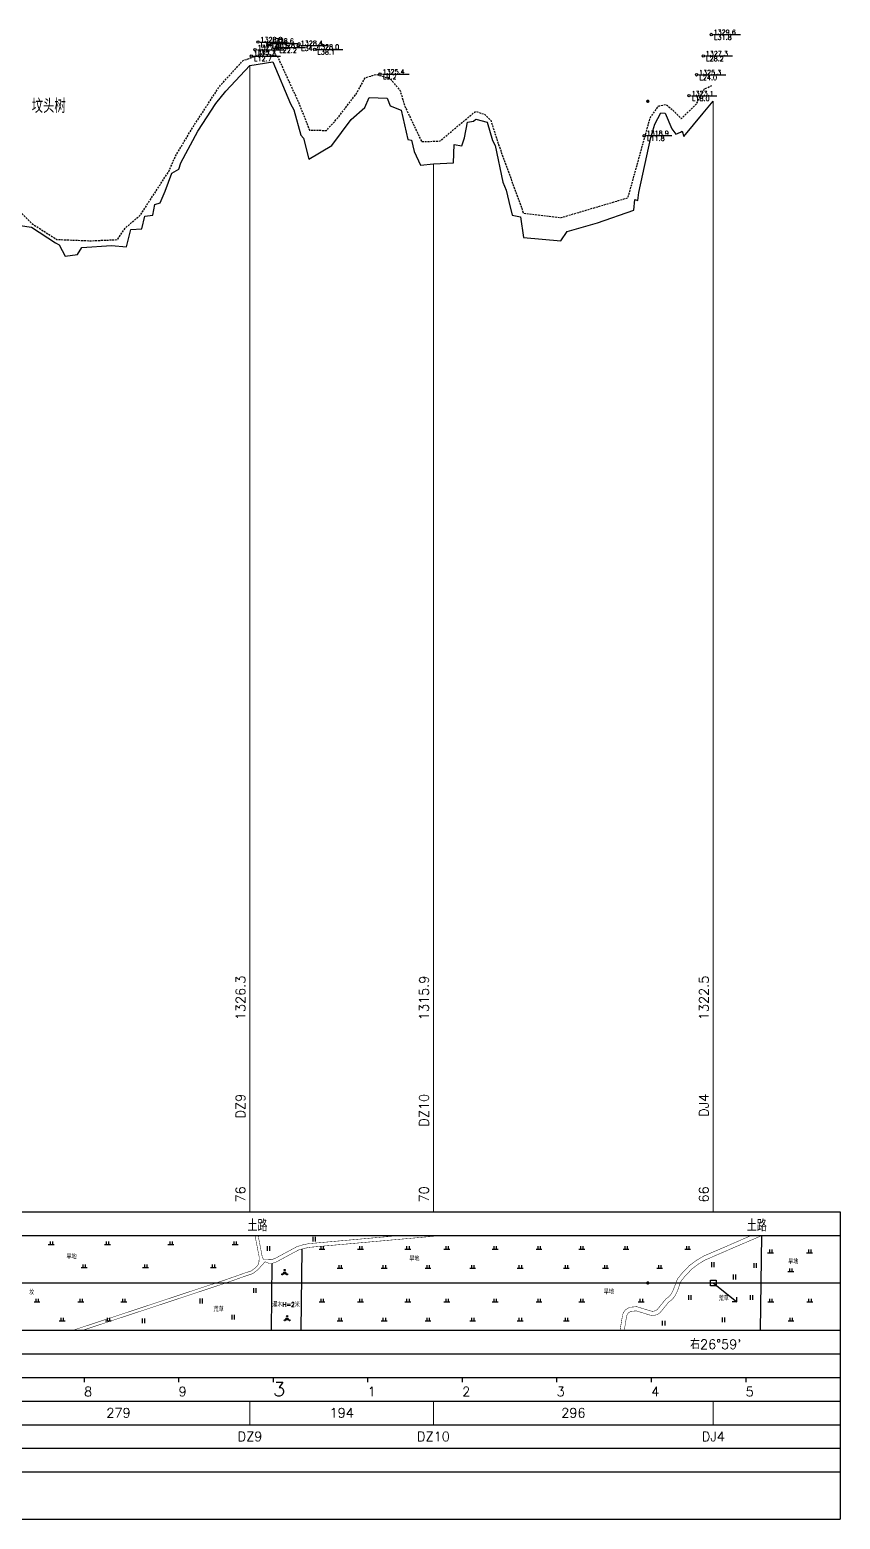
# Model space of a CAD drawing. Extents: x -45 to 720, y -50 to 366.
# Drawn here: x 548.5 to 720, y -50 to 265.1 of the extents above; entities that cross this region are included whole.
import ezdxf
from ezdxf.enums import TextEntityAlignment as Align

# ---------------------------------------------------------------- set-up
doc = ezdxf.new("R2010")
doc.units = 0
for name, pattern in [('X2', [10, 8, -2]), ('右边线', [4, 2, -1, 0, -1]), ('左边线', [3, 2, -1])]:
    doc.linetypes.add(name, pattern=pattern)
for name, color, linetype in [('DLDW', 11, 'Continuous'), ('DLSS', 2, 'Continuous'), ('中线', 1, 'Continuous'), ('交叉跨越', 4, 'Continuous'), ('危险点层', 7, 'Continuous'), ('图框', 7, 'Continuous'), ('左线', 2, '左边线'), ('标尺', 7, 'Continuous'), ('植被', 3, 'Continuous'), ('转角', 7, 'Continuous')]:
    doc.layers.add(name, color=color, linetype=linetype)
doc.layers.add('gps中层', color=1, linetype='Continuous', lineweight=100, plot=False)
doc.layers.add('杆塔层', color=1, linetype='Continuous', lineweight=0)
doc.styles.add('SEPECCN', font='txt1.shx', dxfattribs={"bigfont": 'hztxt1.shx'})
doc.styles.get("Standard").update_dxf_attribs({"font": 'txt1.shx', "bigfont": 'hztxt1.shx'})
doc.linetypes.add('1161', pattern='A,0,[149,AAA.SHX,S=0.15,R=0,X=0,Y=0],-1.6', length=1.6)

# ---------------------------------------------------------------- blocks, each defined once
blk = doc.blocks.new('gc119')
for p, q in [((-1.25, 0), (1.25, 0)), ((-0.5, 1.3), (-0.5, 0)), ((0.5, 1.3), (0.5, 0))]:
    blk.add_line(p, q)
blk = doc.blocks.new('gc121')
for p, q in [((-0.5, 0), (-0.5, 2)), ((0.5, 0), (0.5, 2))]:
    blk.add_line(p, q)
blk = doc.blocks.new('*U21')
at = {"linetype": 'Continuous'}
for points in [[(-0.25, 1.2), (-0.24, 1.12), (-0.24, 1.28)], [(-0.24, 1.28), (-0.2, 1.05), (-0.2, 1.35)], [(-0.2, 1.05), (-0.24, 1.28), (-0.24, 1.12)], [(-0.2, 1.35), (-0.15, 1), (-0.15, 1.4)], [(-0.15, 1), (-0.2, 1.35), (-0.2, 1.05)], [(-0.15, 1.4), (-0.08, 0.96), (-0.08, 1.44)], [(-0.08, 0.96), (-0.15, 1.4), (-0.15, 1)], [(-0.08, 1.44), (0, 0.95), (0, 1.45)], [(0, 0.95), (-0.08, 1.44), (-0.08, 0.96)], [(0, 1.45), (0.08, 0.96), (0.08, 1.44)], [(0.08, 0.96), (0, 1.45), (0, 0.95)], [(0.08, 1.44), (0.15, 1), (0.15, 1.4)], [(0.15, 1), (0.08, 1.44), (0.08, 0.96)], [(0.15, 1.4), (0.2, 1.05), (0.2, 1.35)], [(0.2, 1.05), (0.15, 1.4), (0.15, 1)], [(0.2, 1.35), (0.24, 1.12), (0.24, 1.28)], [(0.24, 1.12), (0.2, 1.35), (0.2, 1.05)], [(0.25, 1.2), (0.24, 1.28), (0.24, 1.12)]]:
    blk.add_solid(points, dxfattribs=at)
blk = doc.blocks.new('*U20')
at = {"linetype": 'Continuous'}
for points in [[(-0.76, -0.52), (-1.25, -0.6), (-0.75, -0.6)], [(-1.24, -0.52), (-1.25, -0.6), (-0.76, -0.52)], [(-1.25, -0.6), (-1.24, -0.68), (-0.75, -0.6)], [(-0.8, -0.45), (-1.24, -0.52), (-0.76, -0.52)], [(-1.2, -0.45), (-1.24, -0.52), (-0.8, -0.45)], [(-0.75, -0.6), (-1.24, -0.68), (-0.76, -0.68)], [(-1.24, -0.68), (-1.2, -0.75), (-0.76, -0.68)], [(-0.85, -0.4), (-1.2, -0.45), (-0.8, -0.45)], [(-1.15, -0.4), (-1.2, -0.45), (-0.85, -0.4)], [(-0.76, -0.68), (-1.2, -0.75), (-0.8, -0.75)], [(-1.2, -0.75), (-1.15, -0.8), (-0.8, -0.75)], [(-1.08, -0.36), (-1.15, -0.4), (-0.85, -0.4)], [(-0.8, -0.75), (-1.15, -0.8), (-0.85, -0.8)], [(-1.15, -0.8), (-1.08, -0.84), (-0.85, -0.8)], [(-1, -0.35), (-1.08, -0.36), (-0.92, -0.36)], [(-0.92, -0.36), (-1.08, -0.36), (-0.85, -0.4)], [(-0.85, -0.8), (-1.08, -0.84), (-0.92, -0.84)], [(-1.08, -0.84), (-1, -0.85), (-0.92, -0.84)], [(1.24, -0.52), (0.75, -0.6), (1.25, -0.6)], [(0.76, -0.52), (0.75, -0.6), (1.24, -0.52)], [(0.75, -0.6), (0.76, -0.68), (1.25, -0.6)], [(1.2, -0.45), (0.76, -0.52), (1.24, -0.52)], [(0.8, -0.45), (0.76, -0.52), (1.2, -0.45)], [(1.25, -0.6), (0.76, -0.68), (1.24, -0.68)], [(0.76, -0.68), (0.8, -0.75), (1.24, -0.68)], [(1.15, -0.4), (0.8, -0.45), (1.2, -0.45)], [(0.85, -0.4), (0.8, -0.45), (1.15, -0.4)], [(1.24, -0.68), (0.8, -0.75), (1.2, -0.75)], [(0.8, -0.75), (0.85, -0.8), (1.2, -0.75)], [(0.92, -0.36), (0.85, -0.4), (1.15, -0.4)], [(1.2, -0.75), (0.85, -0.8), (1.15, -0.8)], [(0.85, -0.8), (0.92, -0.84), (1.15, -0.8)], [(1, -0.35), (0.92, -0.36), (1.08, -0.36)], [(1.08, -0.36), (0.92, -0.36), (1.15, -0.4)], [(1.15, -0.8), (0.92, -0.84), (1.08, -0.84)], [(0.92, -0.84), (1, -0.85), (1.08, -0.84)]]:
    blk.add_solid(points, dxfattribs=at)
blk = doc.blocks.new('gc254')
h = blk.add_hatch(color=256)
edge = h.paths.add_edge_path()
edge.add_arc((0, 0), 0.5, 0, 360)
for centre, radius in [((0, 0), 0.5), ((0, 1.2), 0.25), ((-1, -0.6), 0.25), ((1, -0.6), 0.25)]:
    blk.add_circle(centre, radius)
at = {"linetype": 'Continuous'}
for name in ['*U21', '*U20']:
    blk.add_blockref(name, (0, 0), dxfattribs=at)
blk = doc.blocks.new('*U26', base_point=(657.38, 264.12))
at = {"layer": '危险点层', "color": 7}
blk.add_line((657.88, 264.12), (663.55, 264.12), dxfattribs=at)
blk.add_circle((657.38, 264.12), 0.25, dxfattribs=at)
blk.add_text('1329.6', height=1, dxfattribs=at).set_placement((657.88, 264.12))
blk.add_text('L31.8', height=1, dxfattribs=at).set_placement((657.98, 264.02), align=Align.TOP_LEFT)
blk = doc.blocks.new('*U27', base_point=(655.71, 259.59))
at = {"layer": '危险点层', "color": 7}
blk.add_line((656.21, 259.59), (661.87, 259.59), dxfattribs=at)
blk.add_circle((655.71, 259.59), 0.25, dxfattribs=at)
blk.add_text('1327.3', height=1, dxfattribs=at).set_placement((656.21, 259.59))
blk.add_text('L28.2', height=1, dxfattribs=at).set_placement((656.31, 259.49), align=Align.TOP_LEFT)
blk = doc.blocks.new('*U28', base_point=(654.29, 255.59))
at = {"layer": '危险点层', "color": 7}
blk.add_line((654.79, 255.59), (660.46, 255.59), dxfattribs=at)
blk.add_circle((654.29, 255.59), 0.25, dxfattribs=at)
blk.add_text('1325.3', height=1, dxfattribs=at).set_placement((654.79, 255.59))
blk.add_text('L24.0', height=1, dxfattribs=at).set_placement((654.89, 255.49), align=Align.TOP_LEFT)
blk = doc.blocks.new('*U29', base_point=(652.72, 251.16))
at = {"layer": '危险点层', "color": 7}
blk.add_line((653.22, 251.16), (658.55, 251.16), dxfattribs=at)
blk.add_circle((652.72, 251.16), 0.25, dxfattribs=at)
blk.add_text('1323.1', height=1, dxfattribs=at).set_placement((653.22, 251.16))
blk.add_text('L18.0', height=1, dxfattribs=at).set_placement((653.32, 251.06), align=Align.TOP_LEFT)
blk = doc.blocks.new('*U30', base_point=(643.2, 242.73))
at = {"layer": '危险点层', "color": 7}
blk.add_line((643.7, 242.73), (649.04, 242.73), dxfattribs=at)
blk.add_circle((643.2, 242.73), 0.25, dxfattribs=at)
blk.add_text('1318.9', height=1, dxfattribs=at).set_placement((643.7, 242.73))
blk.add_text('L11.8', height=1, dxfattribs=at).set_placement((643.8, 242.63), align=Align.TOP_LEFT)
blk = doc.blocks.new('*U31', base_point=(587.32, 255.75))
at = {"layer": '危险点层', "color": 7}
blk.add_line((587.82, 255.75), (593.48, 255.75), dxfattribs=at)
blk.add_circle((587.32, 255.75), 0.25, dxfattribs=at)
blk.add_text('1325.4', height=1, dxfattribs=at).set_placement((587.82, 255.75))
blk.add_text('L9.2', height=1, dxfattribs=at).set_placement((587.92, 255.65), align=Align.TOP_LEFT)
blk = doc.blocks.new('*U32', base_point=(573.45, 260.98))
at = {"layer": '危险点层', "color": 7}
blk.add_line((573.95, 260.98), (579.45, 260.98), dxfattribs=at)
blk.add_circle((573.45, 260.98), 0.25, dxfattribs=at)
blk.add_text('1328.0', height=1, dxfattribs=at).set_placement((573.95, 260.98))
blk.add_text('L38.1', height=1, dxfattribs=at).set_placement((574.05, 260.88), align=Align.TOP_LEFT)
blk = doc.blocks.new('*U33', base_point=(570.02, 261.79))
at = {"layer": '危险点层', "color": 7}
blk.add_line((570.52, 261.79), (576.18, 261.79), dxfattribs=at)
blk.add_circle((570.02, 261.79), 0.25, dxfattribs=at)
blk.add_text('1328.4', height=1, dxfattribs=at).set_placement((570.52, 261.79))
blk.add_text('L34.7', height=1, dxfattribs=at).set_placement((570.62, 261.69), align=Align.TOP_LEFT)
blk = doc.blocks.new('*U34', base_point=(565.38, 261.34))
at = {"layer": '危险点层', "color": 7}
blk.add_line((565.88, 261.34), (571.55, 261.34), dxfattribs=at)
blk.add_circle((565.38, 261.34), 0.25, dxfattribs=at)
blk.add_text('1328.2', height=1, dxfattribs=at).set_placement((565.88, 261.34))
blk.add_text('L22.2', height=1, dxfattribs=at).set_placement((565.98, 261.24), align=Align.TOP_LEFT)
blk = doc.blocks.new('*U35', base_point=(563.85, 262.24))
at = {"layer": '危险点层', "color": 7}
blk.add_line((564.35, 262.24), (570.02, 262.24), dxfattribs=at)
blk.add_circle((563.85, 262.24), 0.25, dxfattribs=at)
blk.add_text('1328.6', height=1, dxfattribs=at).set_placement((564.35, 262.24))
blk.add_text('L20.5', height=1, dxfattribs=at).set_placement((564.45, 262.14), align=Align.TOP_LEFT)
blk = doc.blocks.new('*U36', base_point=(561.47, 262.53))
at = {"layer": '危险点层', "color": 7}
blk.add_line((561.97, 262.53), (567.64, 262.53), dxfattribs=at)
blk.add_circle((561.47, 262.53), 0.25, dxfattribs=at)
blk.add_text('1328.8', height=1, dxfattribs=at).set_placement((561.97, 262.53))
blk.add_text('L34.2', height=1, dxfattribs=at).set_placement((562.07, 262.43), align=Align.TOP_LEFT)
blk = doc.blocks.new('*U37', base_point=(560.88, 260.89))
at = {"layer": '危险点层', "color": 7}
blk.add_line((561.38, 260.89), (567.04, 260.89), dxfattribs=at)
blk.add_circle((560.88, 260.89), 0.25, dxfattribs=at)
blk.add_text('1327.9', height=1, dxfattribs=at).set_placement((561.38, 260.89))
blk.add_text('L15.7', height=1, dxfattribs=at).set_placement((561.48, 260.79), align=Align.TOP_LEFT)
blk = doc.blocks.new('*U38', base_point=(560.06, 259.57))
at = {"layer": '危险点层', "color": 7}
blk.add_line((560.56, 259.57), (566.23, 259.57), dxfattribs=at)
blk.add_circle((560.06, 259.57), 0.25, dxfattribs=at)
blk.add_text('1327.3', height=1, dxfattribs=at).set_placement((560.56, 259.57))
blk.add_text('L12.7', height=1, dxfattribs=at).set_placement((560.66, 259.47), align=Align.TOP_LEFT)
blk = doc.blocks.new('yzj')
at = {"layer": '转角'}
for points in [[(-0.6, -0.6, 0), (-0.6, 0.6, 0), (0.6, 0.6, 0), (0.6, -0.6, 0), (-0.6, -0.6, 0)], [(0, 0, 0), (5, -4, 0), (5, -3, 0)], [(5, -4, 0), (4, -4, 0)]]:
    blk.add_polyline3d(points, dxfattribs=at)

msp = doc.modelspace()

# ---------------------------------------------------------------- linework, layer by layer
at = {"layer": 'DLSS', "linetype": 'X2', "const_width": 0.1, "flags": 128}
for points in [[(557.74, -10), (589.8, 0.6), (593.78, 2.01), (595.38, 2.53), (596.19, 3.14), (596.82, 3.8), (597, 4.36), (597.07, 5.4), (596.18, 10)], [(673.42, -10), (673.94, -6.83), (674.11, -6.33), (674.57, -5.68), (675.43, -5.16), (676.94, -5.03), (679.7, -5.89), (680.29, -6.03), (680.93, -5.9), (681.29, -5.64), (683.11, -3.4), (683.83, -2.87), (684.26, -2.3), (684.69, -1.48), (685.22, -0.02), (685.57, 0.83), (686.38, 1.87), (688.03, 3.61), (689.61, 4.79), (691.03, 5.63), (701.14, 10)]]:
    msp.add_lwpolyline(points, dxfattribs=at)
at = {"layer": 'DLSS', "linetype": 'Continuous', "const_width": 0.1, "flags": 128}
for points in [[(598.04, 4.88), (597.72, 5.44), (596.84, 10)], [(626.63, 10), (607.55, 8.3), (606.23, 8.03), (605.03, 7.66), (600.39, 5.16), (599.62, 4.91), (599.15, 4.9), (598.04, 4.88)], [(635.48, 10), (607.66, 7.52), (606.42, 7.26), (605.34, 6.93), (600.7, 4.44), (599.76, 4.12), (599.17, 4.11), (598.3, 4.47)], [(674.32, -10), (674.8, -7.05), (674.91, -6.74), (675.18, -6.34), (675.71, -6.02), (676.85, -5.92), (679.47, -6.74), (680.28, -6.93), (681.29, -6.73), (681.91, -6.28), (683.73, -4.04), (684.45, -3.51), (685.01, -2.78), (685.5, -1.84), (686.05, -0.33), (686.34, 0.39), (687.05, 1.29), (688.62, 2.95), (690.1, 4.06), (691.43, 4.85), (703.37, 10)], [(559.81, -10), (590.01, -0.02), (593.99, 1.39), (595.69, 1.95), (596.63, 2.65), (597.39, 3.46), (598.3, 4.47)]]:
    msp.add_lwpolyline(points, dxfattribs=at)
at = {"layer": 'gps中层', "color": 1, "linetype": 'Continuous'}
for centre in [(679.29, 250), (679.29, 250), (679.29, 0), (679.29, 0)]:
    msp.add_circle(centre, 0.1, dxfattribs=at)
at = {"layer": '中线', "color": 1, "linetype": 'Continuous'}
msp.add_lwpolyline([(546.48, 223.68), (548.9, 223.35), (553.94, 220.02), (554.75, 219.64), (556.03, 217.25), (558.62, 217.58), (559.53, 219.06), (565.84, 219.5), (568.97, 219.18), (569.92, 222.86), (572.21, 222.98), (572.89, 225.66), (574.54, 225.93), (575, 228.15), (576.1, 228.5), (577.17, 230.96), (578.6, 234.75), (580.09, 235.63), (580.46, 236.95), (584.07, 243.68), (587.9, 249.53), (590.02, 252.16), (595.11, 257.56), (599.94, 258.35), (603.68, 249.44), (604.37, 248.15), (605.87, 242.79), (606.44, 242.18), (607.59, 237.76), (612.41, 240.61), (616.49, 246.12), (619.44, 248.69), (620.32, 250.79), (624.13, 250.63), (624.8, 249.05), (627.11, 248.13), (628.49, 241.93), (629.26, 241.78), (629.88, 239.34), (631.21, 236.45), (633.93, 236.74), (638.15, 236.98), (638.34, 240.83), (639.93, 240.57), (640.47, 242.25), (641.15, 245.6), (642.39, 245.78), (642.9, 246.19), (645.32, 245.54), (646.42, 241.66), (647, 240.64), (648.61, 232.86), (649.32, 231.19), (649.9, 228.79), (650.6, 225.93), (652.37, 225.57), (652.95, 221.16), (660.89, 220.47), (662.22, 222.44), (668.65, 224.25), (676.36, 226.97), (676.53, 229.18), (677.18, 229.01), (677.41, 230.72), (679.9, 242.36), (680.76, 245.17), (682.06, 247.56), (682.95, 247.48), (684.4, 244.16), (685.22, 243.03), (686.18, 243.45), (686.57, 243.64), (686.91, 242.54), (691.02, 247.46), (693.15, 250)], dxfattribs=at)
at = {"layer": '图框', "color": 7, "linetype": 'Continuous'}
for p, q in [((-45, 15), (720, 15)), ((720, 15), (720, -50)), ((0, 10), (720, 10)), ((0, 0), (720, 0)), ((0, -10), (720, -10)), ((-45, -15), (720, -15)), ((-45, -20), (720, -20)), ((-45, -25), (720, -25)), ((-45, -30), (720, -30)), ((-45, -35), (720, -35)), ((-45, -40), (720, -40)), ((-45, -50), (720, -50))]:
    msp.add_line(p, q, dxfattribs=at)
at = {"layer": '左线', "ltscale": 0.2, "flags": 128}
msp.add_lwpolyline([(520.41, 220.08), (526.68, 219.49), (532.2, 222.71), (532.73, 223.79), (534.98, 228.99), (538.95, 234.98), (540.02, 234.99), (542.15, 232.61), (544.45, 228.59), (548.93, 224.14), (554.21, 220.77), (561.34, 220.48), (567.05, 220.72), (568.69, 223.14), (571.96, 225.97), (577.91, 235.13), (579.34, 238.37), (582.93, 244.34), (588.7, 253.21), (593.66, 258.62), (597.65, 260.04), (600.82, 259.71), (605.3, 249.92), (607.72, 243.91), (611.29, 243.82), (613.72, 246.51), (617.56, 251.52), (619.49, 254.95), (621.88, 255.72), (624.92, 254.62), (626.87, 252.25), (627.87, 248.94), (631.43, 241.45), (635.32, 241.59), (639.81, 245.36), (642.85, 247.86), (644.77, 247.23), (646.06, 245.99), (647.68, 240.88), (652.97, 226.33), (660.93, 225.38), (675.1, 229.59), (679.79, 246.5), (681.57, 249), (683.18, 249.31), (684.09, 248.55), (686.38, 246.31), (689.53, 249.38), (691.21, 252.59), (692.84, 253.33)], dxfattribs=at)
at = {"layer": '杆塔层', "color": 3}
for p, q in [((595.11, 257.56), (595.11, 15)), ((595.11, 257.56), (595.11, 15)), ((633.93, 236.74), (633.93, 15)), ((633.93, 236.74), (633.93, 15)), ((595.11, -25), (595.11, -30)), ((595.11, -25), (595.11, -30)), ((633.93, -25), (633.93, -30)), ((633.93, -25), (633.93, -30))]:
    msp.add_line(p, q, dxfattribs=at)
at = {"layer": '杆塔层', "color": 1}
for p, q in [((693.15, 250), (693.15, 15)), ((693.15, 250), (693.15, 15)), ((693.15, -25), (693.15, -30)), ((693.15, -25), (693.15, -30))]:
    msp.add_line(p, q, dxfattribs=at)
at = {"layer": '标尺', "color": 7, "linetype": 'Continuous'}
for p, q in [((560, -20), (560, -21)), ((580, -20), (580, -21)), ((600, -20), (600, -21)), ((620, -20), (620, -21)), ((640, -20), (640, -21)), ((660, -20), (660, -21)), ((680, -20), (680, -21)), ((700, -20), (700, -21))]:
    msp.add_line(p, q, dxfattribs=at)
at = {"layer": '植被', "linetype": '1161', "flags": 128}
for points in [[(703.37, 10), (703.08, -10)], [(606.07, 7.16), (605.84, -10)], [(599.76, 4.12), (599.57, -10)]]:
    msp.add_lwpolyline(points, dxfattribs=at)

# ---------------------------------------------------------------- block references
at = {"layer": '危险点层', "color": 7}
for name, p in [('*U26', (692.7, 264.12)), ('*U37', (596.19, 260.89)), ('*U36', (596.79, 262.53)), ('*U35', (599.17, 262.24)), ('*U34', (600.7, 261.34)), ('*U33', (605.34, 261.79)), ('*U32', (608.77, 260.98)), ('*U38', (595.38, 259.57)), ('*U27', (691.03, 259.59)), ('*U31', (622.64, 255.75)), ('*U28', (689.61, 255.59)), ('*U29', (688.03, 251.16)), ('*U30', (678.52, 242.73))]:
    msp.add_blockref(name, p, dxfattribs=at)
at = {"layer": '植被', "linetype": 'Continuous', "xscale": 0.5, "yscale": 0.5, "zscale": 0.5}
for name, p in [('gc121', (608.75, 8.75)), ('gc119', (553.05, 8.11)), ('gc119', (564.95, 8.11)), ('gc119', (578.37, 8.11)), ('gc119', (591.96, 8.11)), ('gc121', (599.07, 6.75)), ('gc119', (610.34, 7.14)), ('gc119', (618.51, 7.14)), ('gc119', (628.51, 7.14)), ('gc119', (636.77, 7.14)), ('gc119', (646.97, 7.14)), ('gc119', (656.27, 7.14)), ('gc119', (665.32, 7.14)), ('gc119', (674.68, 7.14)), ('gc119', (687.73, 7.14)), ('gc119', (705.26, 6.39)), ('gc119', (713.52, 6.39)), ('gc119', (560, 3.25)), ('gc119', (573.01, 3.25)), ('gc119', (587.35, 3.25)), ('gc119', (614.15, 3.13)), ('gc119', (623.5, 3.13)), ('gc119', (632.78, 3.13)), ('gc119', (642.23, 3.13)), ('gc119', (652.28, 3.13)), ('gc119', (662.05, 3.13)), ('gc119', (670.35, 3.13)), ('gc119', (681.79, 3.13)), ('gc121', (693.1, 3.36)), ('gc121', (702.05, 3.2)), ('gc254', (602.45, 2.11)), ('gc121', (697.65, 0.75)), ('gc119', (709.54, 2.38)), ('gc121', (596.16, -2.13)), ('gc121', (688.19, -3.58)), ('gc121', (701.29, -3.58)), ('gc119', (550.04, -4.02)), ('gc119', (559.34, -4.02)), ('gc119', (568.4, -4.02)), ('gc121', (584.84, -4.33)), ('gc119', (610.34, -4.02)), ('gc119', (618.51, -4.02)), ('gc119', (628.51, -4.02)), ('gc119', (636.77, -4.02)), ('gc119', (646.97, -4.02)), ('gc119', (656.27, -4.02)), ('gc119', (665.32, -4.02)), ('gc119', (677.88, -4.02)), ('gc119', (705.31, -4.02)), ('gc119', (713.57, -4.02)), ('gc119', (555.36, -8.03)), ('gc119', (565.13, -8.03)), ('gc121', (572.6, -8.52)), ('gc121', (591.59, -7.74)), ('gc254', (602.97, -7.61)), ('gc119', (614.15, -8.03)), ('gc119', (623.5, -8.03)), ('gc119', (632.78, -8.03)), ('gc119', (642.23, -8.03)), ('gc119', (652.28, -8.03)), ('gc119', (662.05, -8.03)), ('gc121', (682.68, -9.02)), ('gc121', (695.34, -8.32)), ('gc119', (709.59, -8.03))]:
    msp.add_blockref(name, p, dxfattribs=at)
at = {"layer": '转角', "color": 7, "linetype": 'Continuous'}
msp.add_blockref('yzj', (693.15, 0), dxfattribs=at)

# ---------------------------------------------------------------- texts
at = {"linetype": 'Continuous', "style": 'SEPECCN', "width": 0.8}
for p in [(596.71, 12.28), (702.36, 12.28)]:
    msp.add_text('土路', height=2.5, dxfattribs=at).set_placement(p, align=Align.MIDDLE)
at = {"layer": 'DLDW', "linetype": 'Continuous', "style": 'SEPECCN', "width": 0.8}
msp.add_text('坟', height=1, dxfattribs=at).set_placement((548.91, -1.85), align=Align.MIDDLE)
at = {"layer": 'gps中层', "color": 1, "linetype": 'Continuous'}
for s, p in [('DJ4', (679.29, 250)), ('DJ4', (679.29, 250)), ('XDJ2-DJ4', (679.29, 249.97)), ('XDJ2-DJ4', (679.29, 249.97)), ('DJ4', (679.29, 0)), ('DJ4', (679.29, 0)), ('XDJ2-DJ4', (679.29, -0.03)), ('XDJ2-DJ4', (679.29, -0.03))]:
    msp.add_text(s, height=0.02, dxfattribs=at).set_placement(p)
at = {"layer": '交叉跨越', "linetype": '右边线', "style": 'SEPECCN', "width": 0.8}
msp.add_text('坟头树', height=3, dxfattribs=at).set_placement((548.93, 246.6), align=Align.BOTTOM_LEFT)
at = {"layer": '杆塔层', "color": 3, "linetype": 'Continuous'}
for s, p in [('1326.3', (594.11, 65)), ('1315.9', (632.93, 65)), ('DZ9', (594.11, 40)), ('DZ10', (632.93, 40))]:
    msp.add_text(s, height=2, rotation=90, dxfattribs=at).set_placement(p, align=Align.RIGHT)
at = {"layer": '杆塔层', "color": 3}
for s, p in [('1326.3', (594.11, 65)), ('1315.9', (632.93, 65)), ('DZ9', (594.11, 40)), ('DZ10', (632.93, 40))]:
    msp.add_text(s, height=2, rotation=90, dxfattribs=at).set_placement(p, align=Align.RIGHT)
at = {"layer": '杆塔层', "color": 1, "linetype": 'Continuous'}
for s, p in [('1322.5', (692.15, 65)), ('DJ4', (692.15, 40))]:
    msp.add_text(s, height=2, rotation=90, dxfattribs=at).set_placement(p, align=Align.RIGHT)
at = {"layer": '杆塔层', "color": 1}
for s, p in [('1322.5', (692.15, 65)), ('DJ4', (692.15, 40))]:
    msp.add_text(s, height=2, rotation=90, dxfattribs=at).set_placement(p, align=Align.RIGHT)
at = {"layer": '杆塔层', "color": 3, "linetype": 'Continuous'}
for s, p in [('76', (594.11, 17)), ('70', (632.93, 17))]:
    msp.add_text(s, height=2, rotation=90, dxfattribs=at).set_placement(p)
at = {"layer": '杆塔层', "color": 3}
for s, p in [('76', (594.11, 17)), ('70', (632.93, 17))]:
    msp.add_text(s, height=2, rotation=90, dxfattribs=at).set_placement(p)
at = {"layer": '杆塔层', "color": 1, "linetype": 'Continuous'}
msp.add_text('66', height=2, rotation=90, dxfattribs=at).set_placement((692.15, 17))
at = {"layer": '杆塔层', "color": 1}
msp.add_text('66', height=2, rotation=90, dxfattribs=at).set_placement((692.15, 17))
at = {"layer": '杆塔层', "color": 3, "linetype": 'Continuous'}
for s, p in [('279', (567.29, -27.5)), ('194', (614.52, -27.5)), ('296', (663.54, -27.5)), ('DZ9', (595.11, -32.5)), ('DZ10', (633.93, -32.5))]:
    msp.add_text(s, height=2, dxfattribs=at).set_placement(p, align=Align.MIDDLE_CENTER)
at = {"layer": '杆塔层', "color": 3}
for s, p in [('279', (567.29, -27.5)), ('194', (614.52, -27.5)), ('296', (663.54, -27.5)), ('DZ9', (595.11, -32.5)), ('DZ10', (633.93, -32.5))]:
    msp.add_text(s, height=2, dxfattribs=at).set_placement(p, align=Align.MIDDLE_CENTER)
at = {"layer": '杆塔层', "color": 1, "linetype": 'Continuous'}
msp.add_text('DJ4', height=2, dxfattribs=at).set_placement((693.15, -32.5), align=Align.MIDDLE_CENTER)
at = {"layer": '杆塔层', "color": 1}
msp.add_text('DJ4', height=2, dxfattribs=at).set_placement((693.15, -32.5), align=Align.MIDDLE_CENTER)
at = {"layer": '标尺', "color": 7, "linetype": 'Continuous'}
for s, height, p in [('8', 2, (560, -24)), ('9', 2, (580, -24)), ('3', 3, (600, -24)), ('1', 2, (620, -24)), ('2', 2, (640, -24)), ('3', 2, (660, -24)), ('4', 2, (680, -24)), ('5', 2, (700, -24))]:
    msp.add_text(s, height=height, dxfattribs=at).set_placement(p)
at = {"layer": '植被', "color": 3, "linetype": 'Continuous', "style": 'SEPECCN', "width": 0.8}
for s, p in [('旱地', (557.35, 5.68)), ('旱地', (629.89, 5.23)), ('旱地', (710.06, 4.61)), ('旱地', (671.05, -1.75)), ('荒草', (695.39, -3.14)), ('荒草', (588.48, -5.47))]:
    msp.add_text(s, height=1, dxfattribs=at).set_placement(p, align=Align.MIDDLE)
at = {"layer": '植被', "linetype": 'Continuous', "style": 'SEPECCN', "width": 0.8}
msp.add_text('灌木H=2米', height=1, dxfattribs=at).set_placement((602.74, -4.47), align=Align.MIDDLE)
at = {"layer": '转角', "color": 7, "linetype": 'Continuous'}
msp.add_text("右26%%d59'", height=2, dxfattribs=at).set_placement((688.24, -13.99))

doc.saveas('drawing.dxf')
